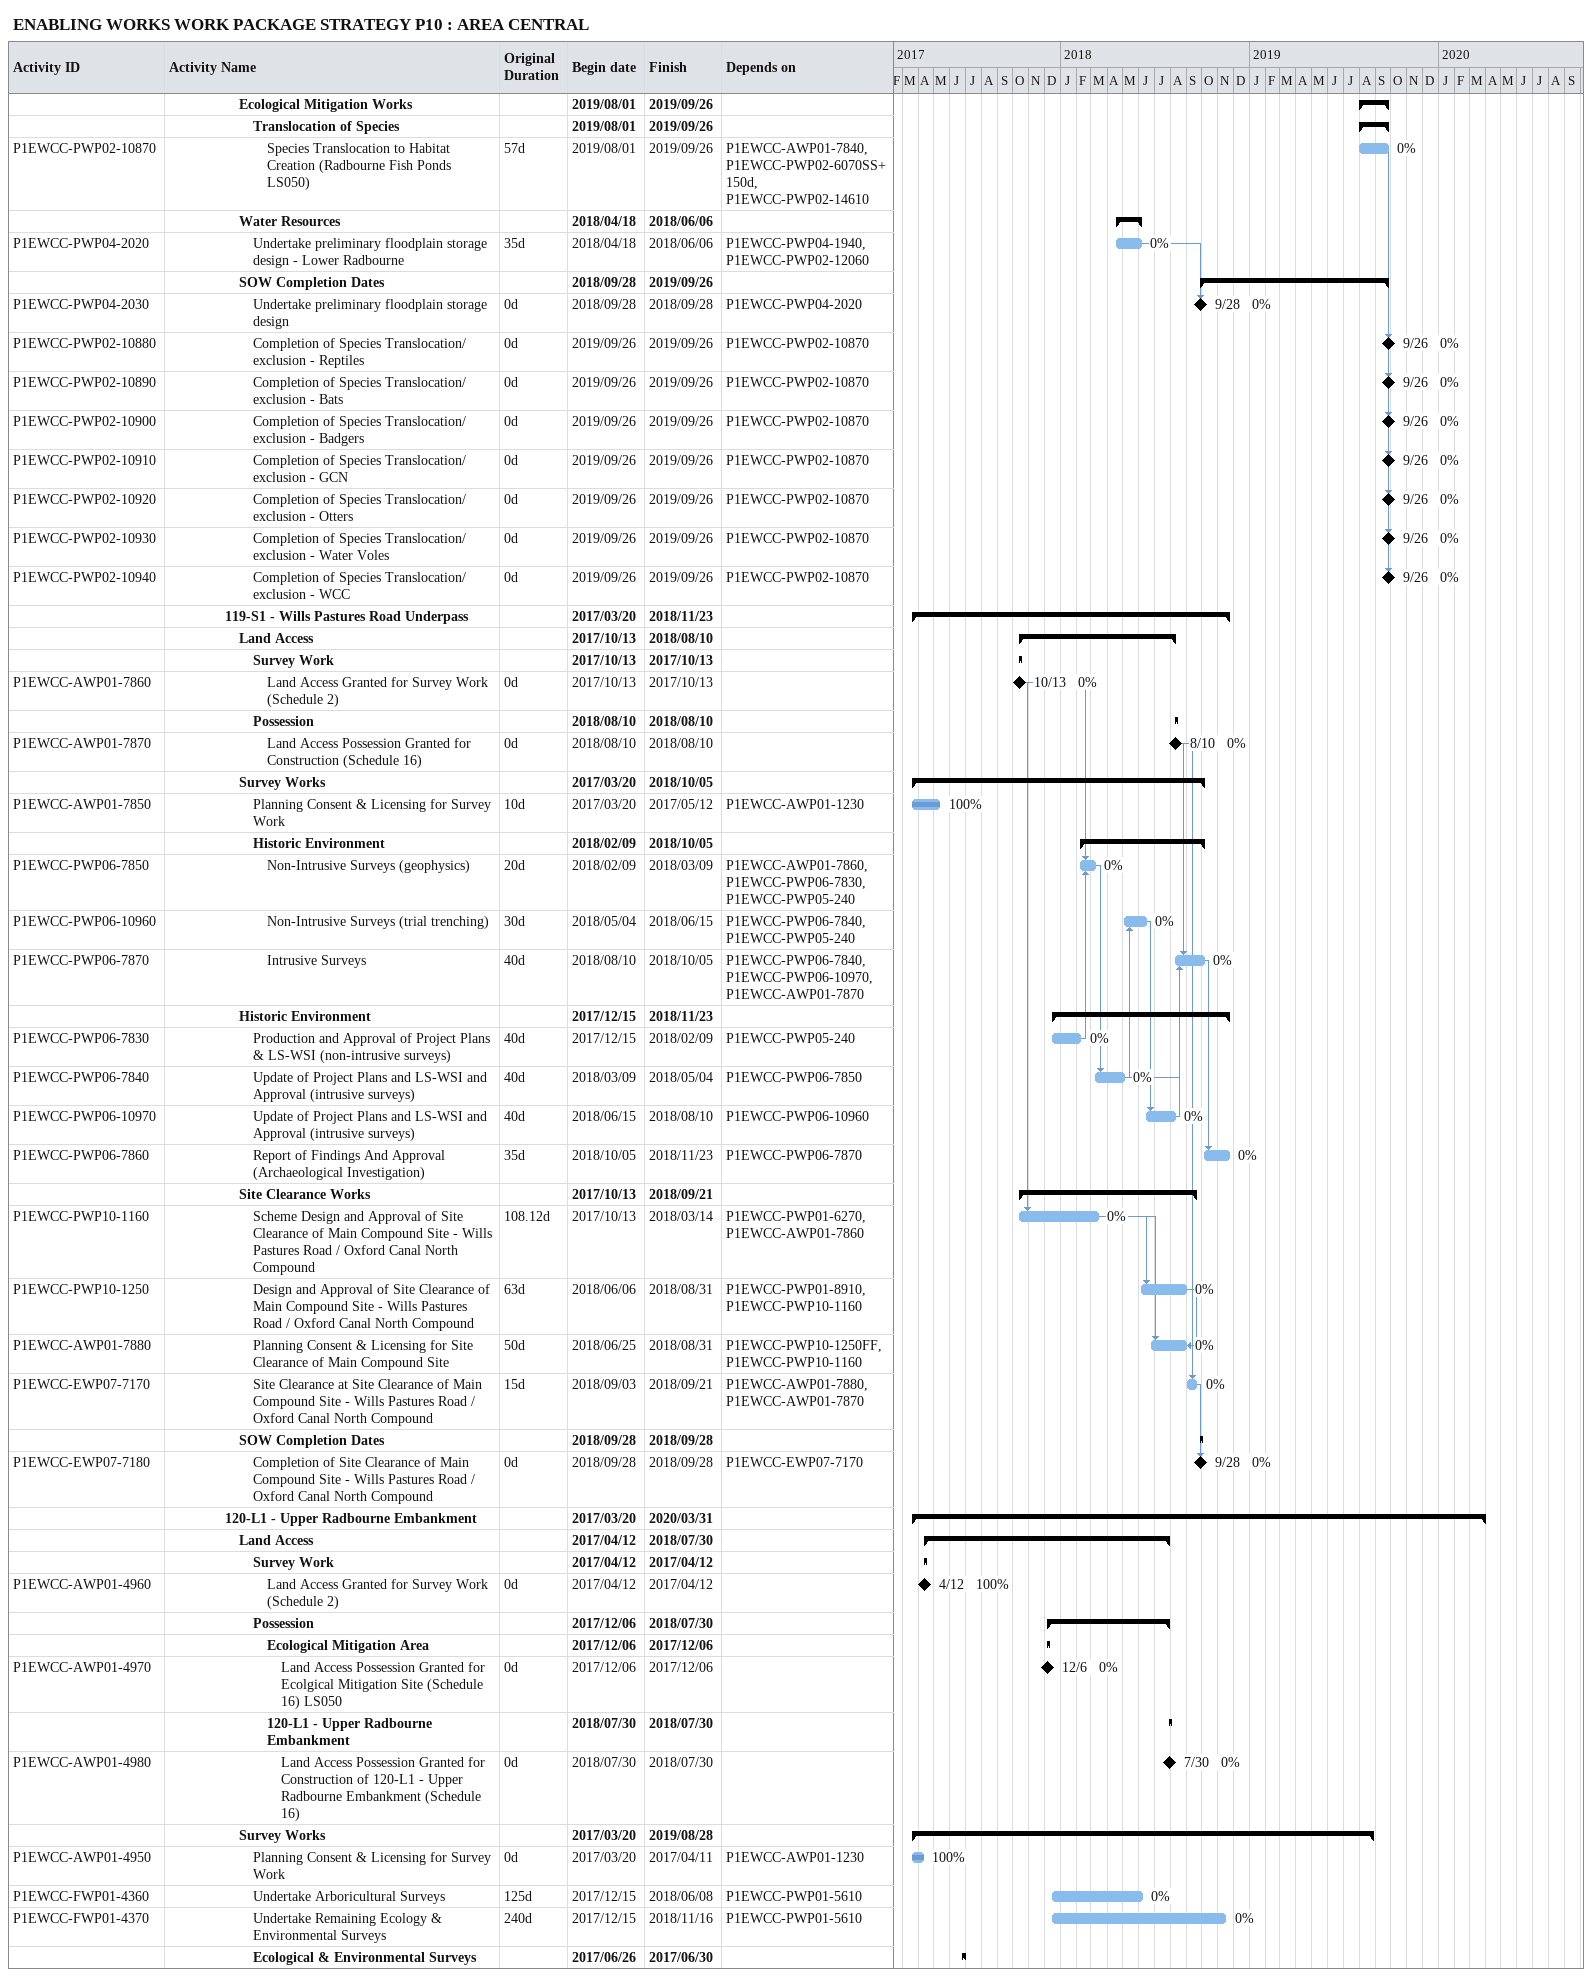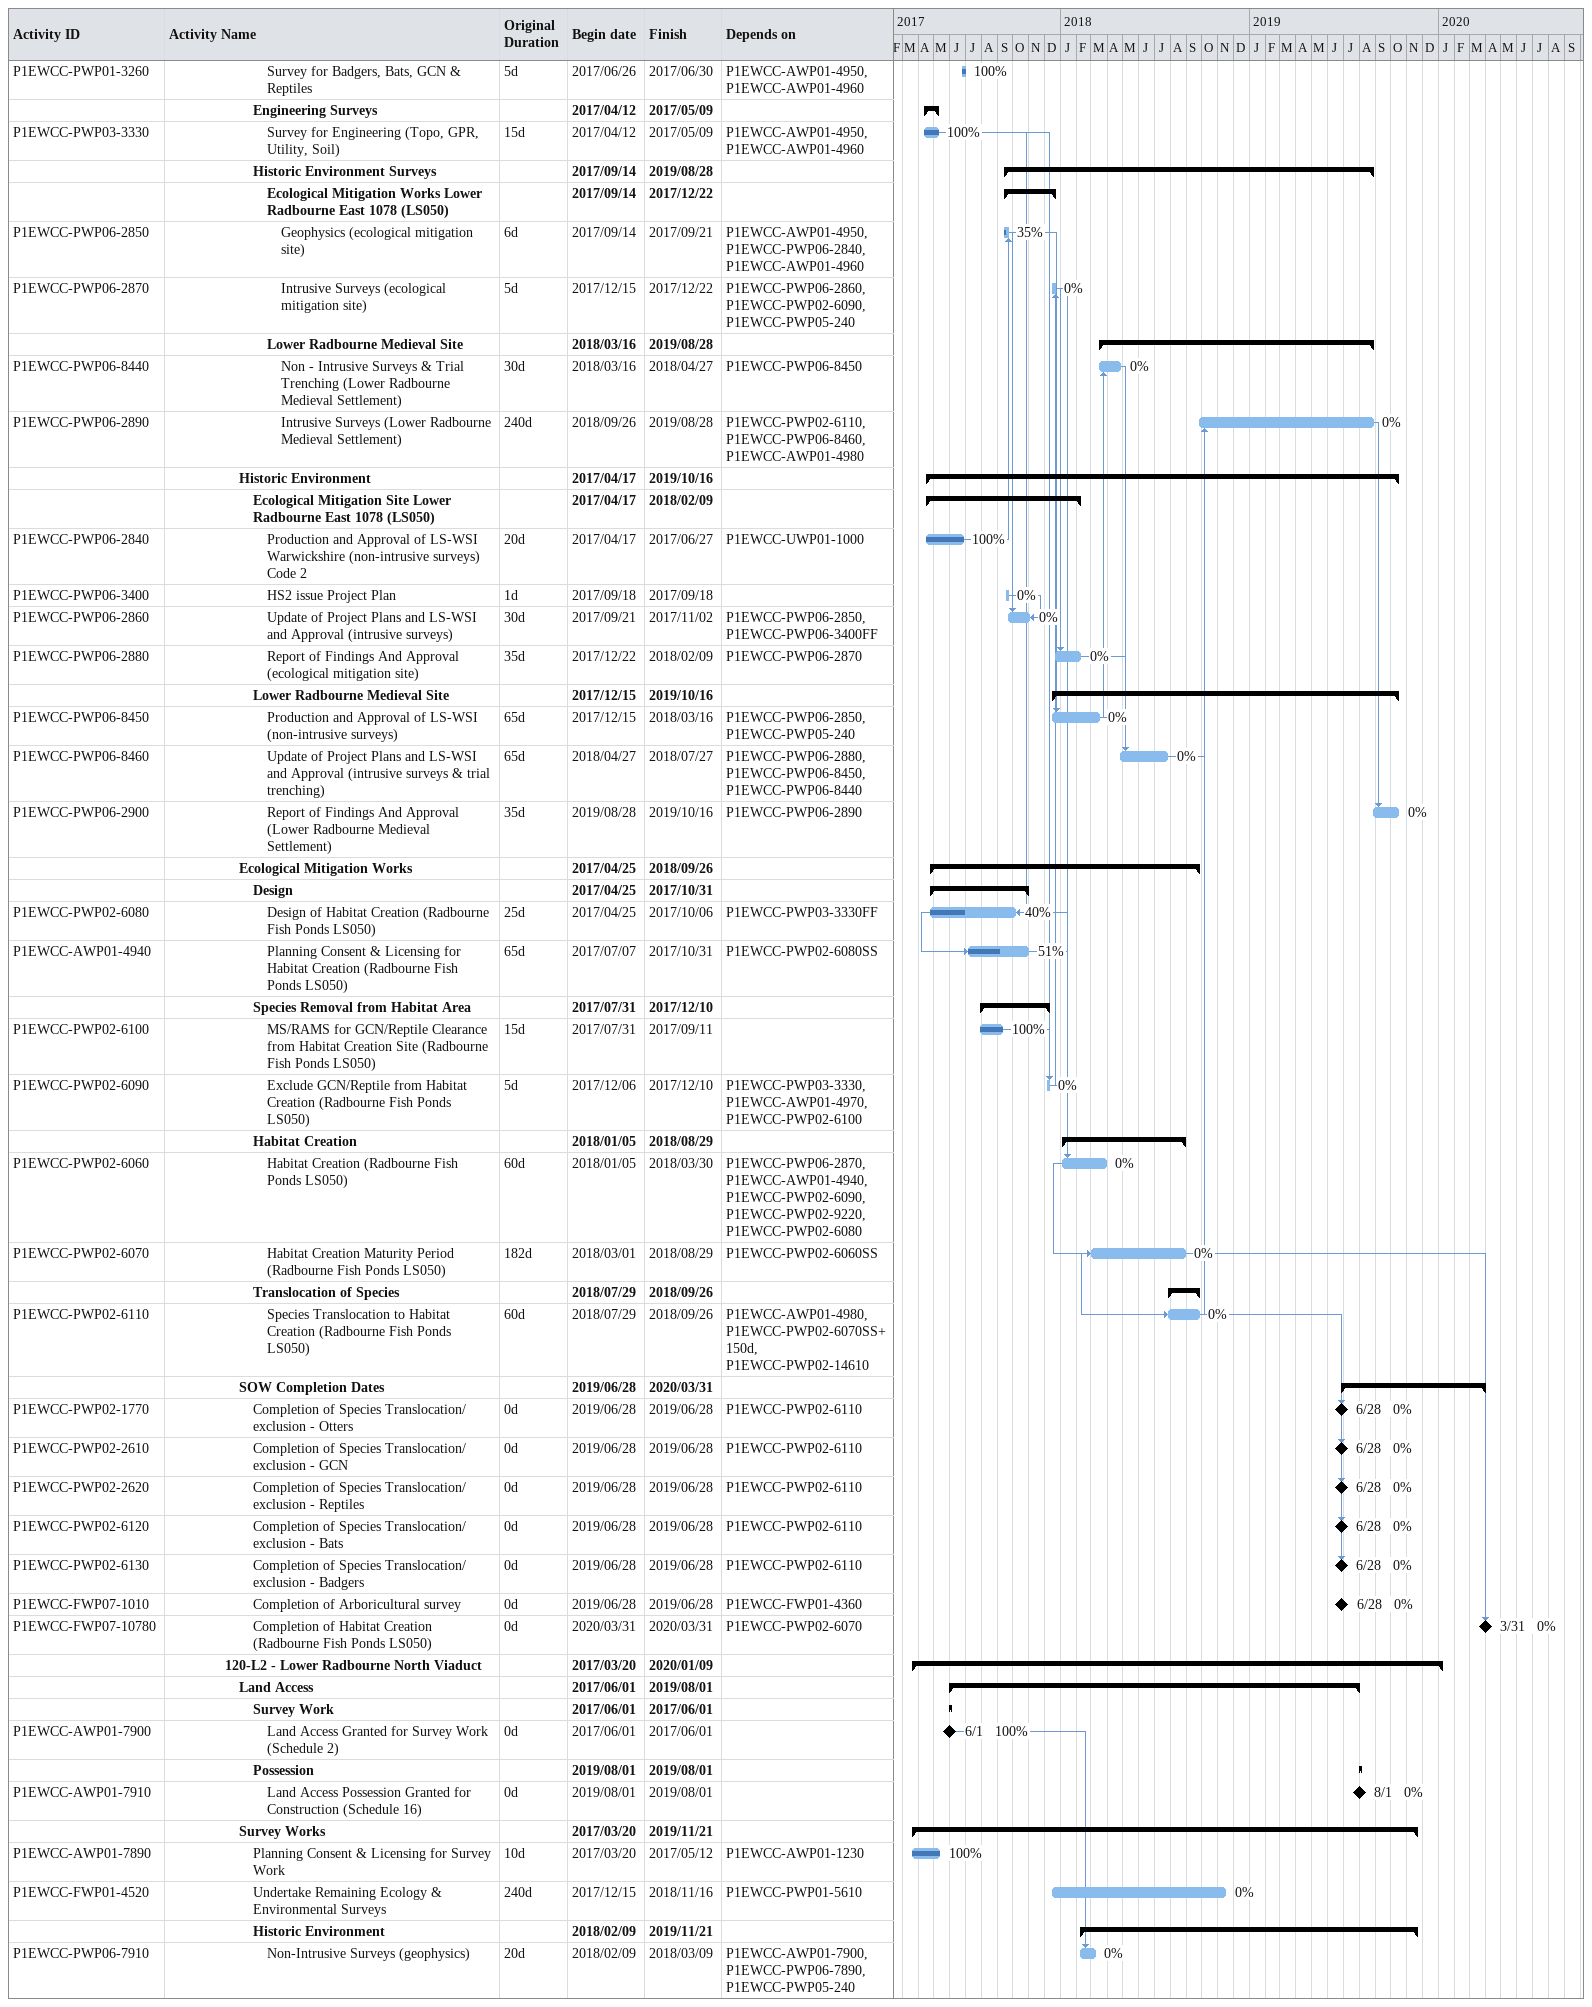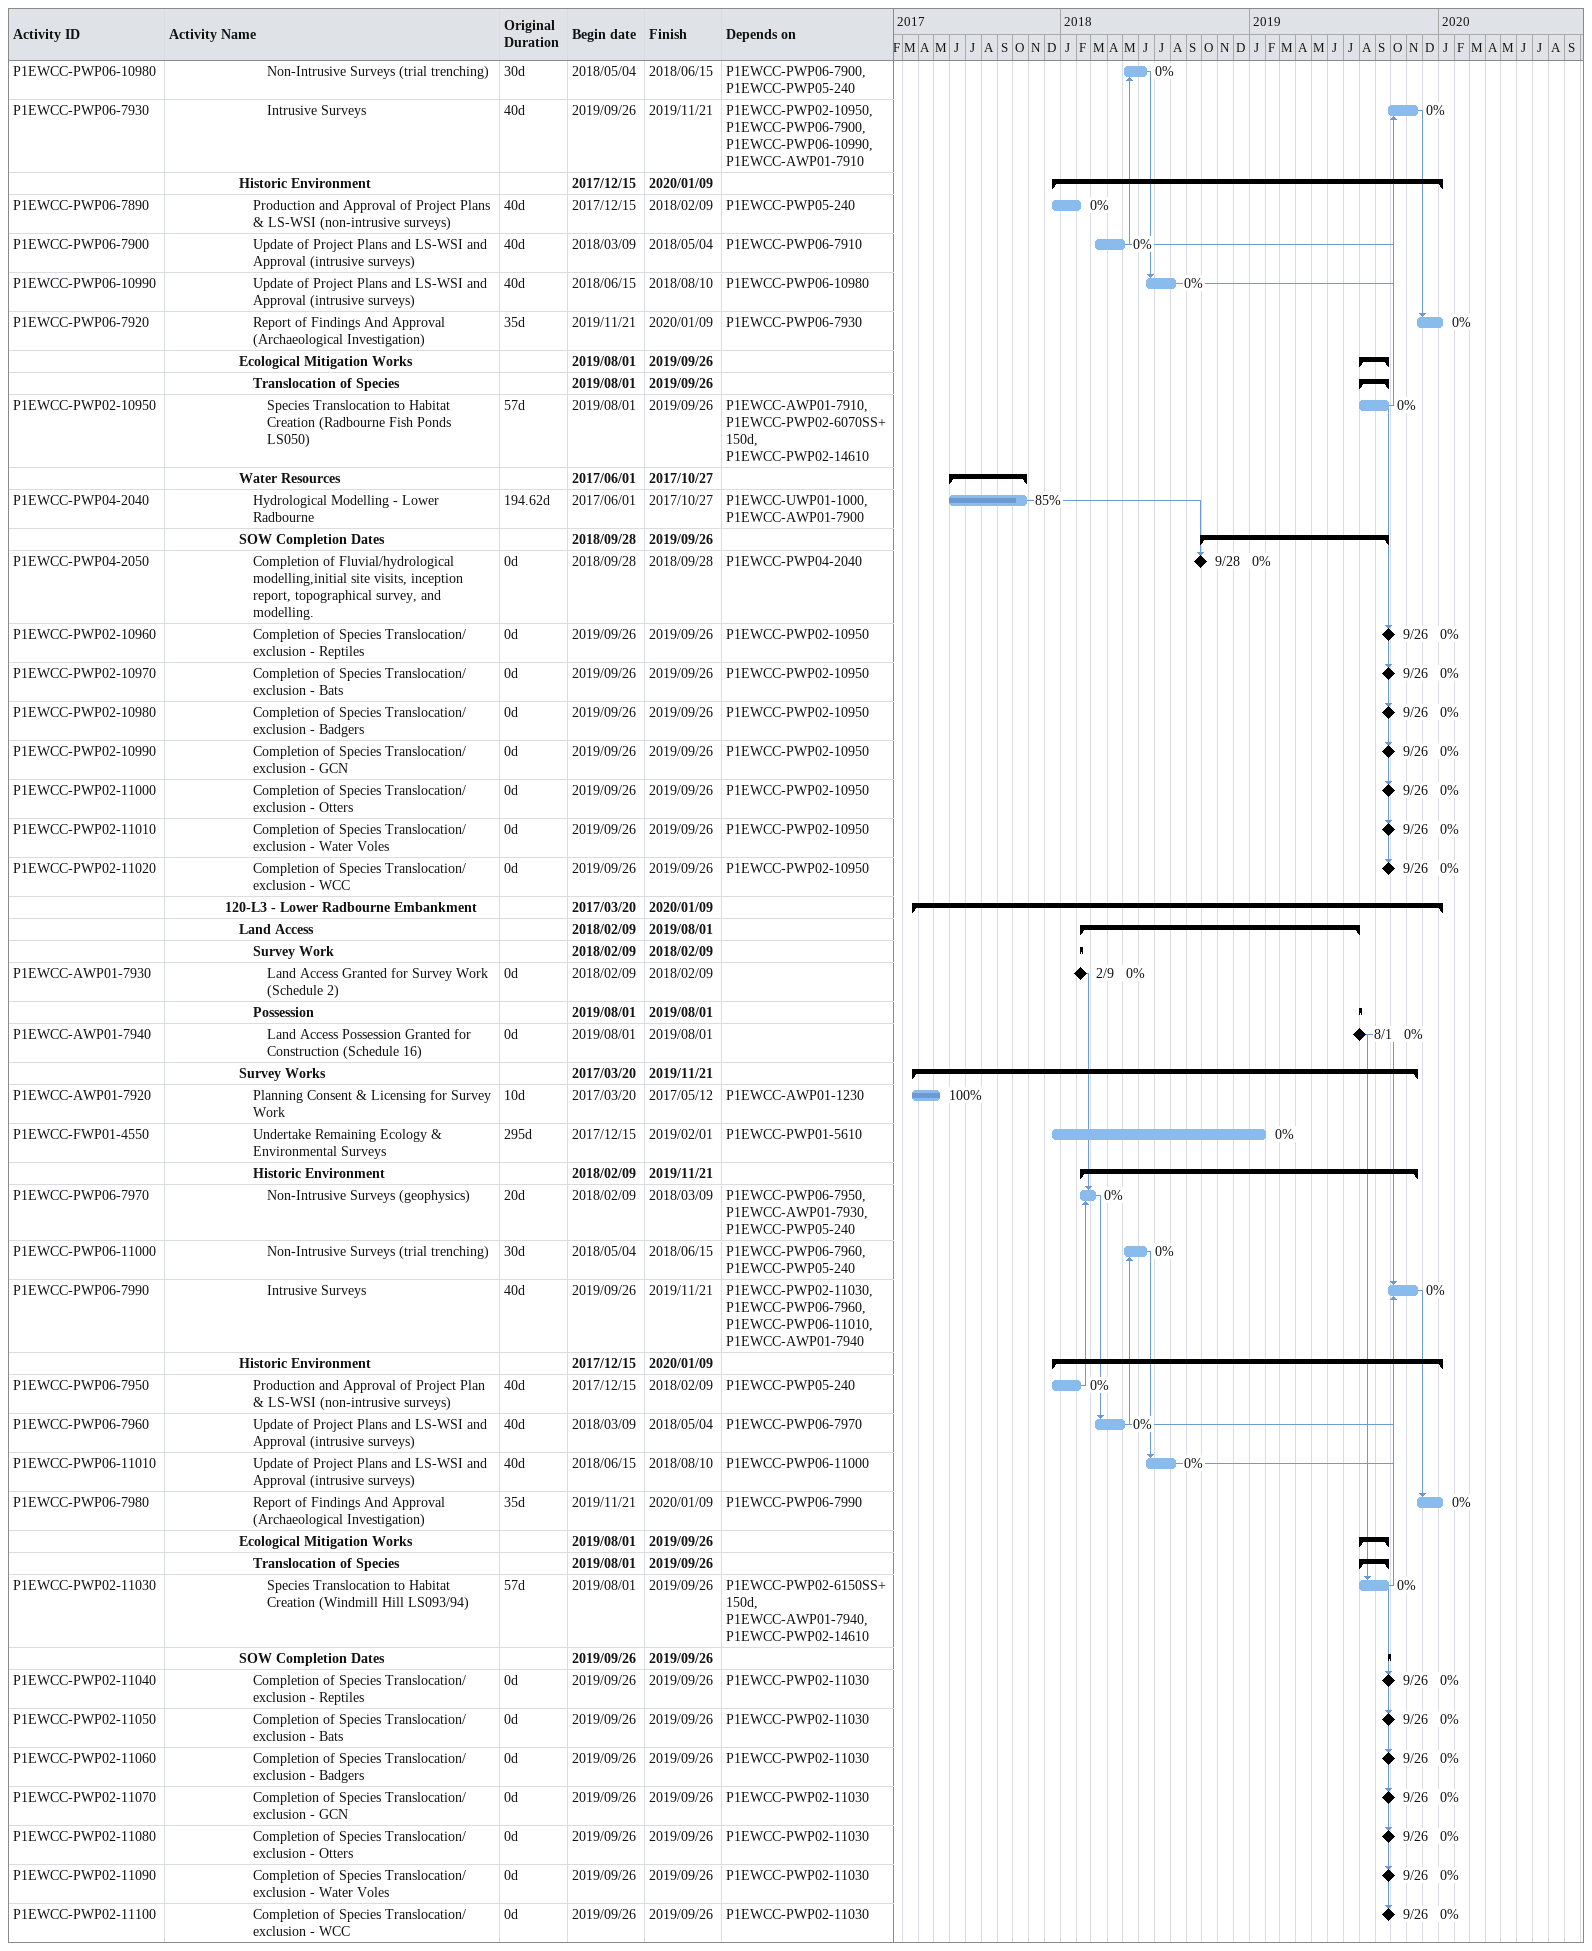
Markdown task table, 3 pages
ENABLING WORKS WORK PACKAGE STRATEGY P10 : AREA CENTRAL

| ID | Level | Task | Original duration | Start | Finish | Predecessors | % complete |
|---|---|---|---|---|---|---|---|
|  | 6 | **Ecological Mitigation Works** |  | 2019-08-01 | 2019-09-26 |  |  |
|  | 7 | **Translocation of Species** |  | 2019-08-01 | 2019-09-26 |  |  |
| P1EWCC-PWP02-10870 | 8 | Species Translocation to Habitat Creation (Radbourne Fish Ponds LS050) | 57d | 2019-08-01 | 2019-09-26 | P1EWCC-AWP01-7840, P1EWCC-PWP02-6070SS+150d, P1EWCC-PWP02-14610 | 0 |
|  | 6 | **Water Resources** |  | 2018-04-18 | 2018-06-06 |  |  |
| P1EWCC-PWP04-2020 | 7 | Undertake preliminary floodplain storage design - Lower Radbourne | 35d | 2018-04-18 | 2018-06-06 | P1EWCC-PWP04-1940, P1EWCC-PWP02-12060 | 0 |
|  | 6 | **SOW Completion Dates** |  | 2018-09-28 | 2019-09-26 |  |  |
| P1EWCC-PWP04-2030 | 7 | Undertake preliminary floodplain storage design | 0d | 2018-09-28 | 2018-09-28 | P1EWCC-PWP04-2020 | 0 |
| P1EWCC-PWP02-10880 | 7 | Completion of Species Translocation/ exclusion - Reptiles | 0d | 2019-09-26 | 2019-09-26 | P1EWCC-PWP02-10870 | 0 |
| P1EWCC-PWP02-10890 | 7 | Completion of Species Translocation/ exclusion - Bats | 0d | 2019-09-26 | 2019-09-26 | P1EWCC-PWP02-10870 | 0 |
| P1EWCC-PWP02-10900 | 7 | Completion of Species Translocation/ exclusion - Badgers | 0d | 2019-09-26 | 2019-09-26 | P1EWCC-PWP02-10870 | 0 |
| P1EWCC-PWP02-10910 | 7 | Completion of Species Translocation/ exclusion - GCN | 0d | 2019-09-26 | 2019-09-26 | P1EWCC-PWP02-10870 | 0 |
| P1EWCC-PWP02-10920 | 7 | Completion of Species Translocation/ exclusion - Otters | 0d | 2019-09-26 | 2019-09-26 | P1EWCC-PWP02-10870 | 0 |
| P1EWCC-PWP02-10930 | 7 | Completion of Species Translocation/ exclusion - Water Voles | 0d | 2019-09-26 | 2019-09-26 | P1EWCC-PWP02-10870 | 0 |
| P1EWCC-PWP02-10940 | 7 | Completion of Species Translocation/ exclusion - WCC | 0d | 2019-09-26 | 2019-09-26 | P1EWCC-PWP02-10870 | 0 |
|  | 5 | **119-S1 - Wills Pastures Road Underpass** |  | 2017-03-20 | 2018-11-23 |  |  |
|  | 6 | **Land Access** |  | 2017-10-13 | 2018-08-10 |  |  |
|  | 7 | **Survey Work** |  | 2017-10-13 | 2017-10-13 |  |  |
| P1EWCC-AWP01-7860 | 8 | Land Access Granted for Survey Work (Schedule 2) | 0d | 2017-10-13 | 2017-10-13 |  | 0 |
|  | 7 | **Possession** |  | 2018-08-10 | 2018-08-10 |  |  |
| P1EWCC-AWP01-7870 | 8 | Land Access Possession Granted for Construction (Schedule 16) | 0d | 2018-08-10 | 2018-08-10 |  | 0 |
|  | 6 | **Survey Works** |  | 2017-03-20 | 2018-10-05 |  |  |
| P1EWCC-AWP01-7850 | 7 | Planning Consent & Licensing for Survey Work | 10d | 2017-03-20 | 2017-05-12 | P1EWCC-AWP01-1230 | 100 |
|  | 7 | **Historic Environment** |  | 2018-02-09 | 2018-10-05 |  |  |
| P1EWCC-PWP06-7850 | 8 | Non-Intrusive Surveys (geophysics) | 20d | 2018-02-09 | 2018-03-09 | P1EWCC-AWP01-7860, P1EWCC-PWP06-7830, P1EWCC-PWP05-240 | 0 |
| P1EWCC-PWP06-10960 | 8 | Non-Intrusive Surveys (trial trenching) | 30d | 2018-05-04 | 2018-06-15 | P1EWCC-PWP06-7840, P1EWCC-PWP05-240 | 0 |
| P1EWCC-PWP06-7870 | 8 | Intrusive Surveys | 40d | 2018-08-10 | 2018-10-05 | P1EWCC-PWP06-7840, P1EWCC-PWP06-10970, P1EWCC-AWP01-7870 | 0 |
|  | 6 | **Historic Environment** |  | 2017-12-15 | 2018-11-23 |  |  |
| P1EWCC-PWP06-7830 | 7 | Production and Approval of Project Plans & LS-WSI (non-intrusive surveys) | 40d | 2017-12-15 | 2018-02-09 | P1EWCC-PWP05-240 | 0 |
| P1EWCC-PWP06-7840 | 7 | Update of Project Plans and LS-WSI and Approval (intrusive surveys) | 40d | 2018-03-09 | 2018-05-04 | P1EWCC-PWP06-7850 | 0 |
| P1EWCC-PWP06-10970 | 7 | Update of Project Plans and LS-WSI and Approval (intrusive surveys) | 40d | 2018-06-15 | 2018-08-10 | P1EWCC-PWP06-10960 | 0 |
| P1EWCC-PWP06-7860 | 7 | Report of Findings And Approval (Archaeological Investigation) | 35d | 2018-10-05 | 2018-11-23 | P1EWCC-PWP06-7870 | 0 |
|  | 6 | **Site Clearance Works** |  | 2017-10-13 | 2018-09-21 |  |  |
| P1EWCC-PWP10-1160 | 7 | Scheme Design and Approval of Site Clearance of Main Compound Site - Wills Pastures Road / Oxford Canal North Compound | 108.12d | 2017-10-13 | 2018-03-14 | P1EWCC-PWP01-6270, P1EWCC-AWP01-7860 | 0 |
| P1EWCC-PWP10-1250 | 7 | Design and Approval of Site Clearance of Main Compound Site - Wills Pastures Road / Oxford Canal North Compound | 63d | 2018-06-06 | 2018-08-31 | P1EWCC-PWP01-8910, P1EWCC-PWP10-1160 | 0 |
| P1EWCC-AWP01-7880 | 7 | Planning Consent & Licensing for Site Clearance of Main Compound Site | 50d | 2018-06-25 | 2018-08-31 | P1EWCC-PWP10-1250FF, P1EWCC-PWP10-1160 | 0 |
| P1EWCC-EWP07-7170 | 7 | Site Clearance at Site Clearance of Main Compound Site - Wills Pastures Road / Oxford Canal North Compound | 15d | 2018-09-03 | 2018-09-21 | P1EWCC-AWP01-7880, P1EWCC-AWP01-7870 | 0 |
|  | 6 | **SOW Completion Dates** |  | 2018-09-28 | 2018-09-28 |  |  |
| P1EWCC-EWP07-7180 | 7 | Completion of Site Clearance of Main Compound Site - Wills Pastures Road / Oxford Canal North Compound | 0d | 2018-09-28 | 2018-09-28 | P1EWCC-EWP07-7170 | 0 |
|  | 5 | **120-L1 - Upper Radbourne Embankment** |  | 2017-03-20 | 2020-03-31 |  |  |
|  | 6 | **Land Access** |  | 2017-04-12 | 2018-07-30 |  |  |
|  | 7 | **Survey Work** |  | 2017-04-12 | 2017-04-12 |  |  |
| P1EWCC-AWP01-4960 | 8 | Land Access Granted for Survey Work (Schedule 2) | 0d | 2017-04-12 | 2017-04-12 |  | 100 |
|  | 7 | **Possession** |  | 2017-12-06 | 2018-07-30 |  |  |
|  | 8 | **Ecological Mitigation Area** |  | 2017-12-06 | 2017-12-06 |  |  |
| P1EWCC-AWP01-4970 | 9 | Land Access Possession Granted for Ecolgical Mitigation Site (Schedule 16) LS050 | 0d | 2017-12-06 | 2017-12-06 |  | 0 |
|  | 8 | **120-L1 - Upper Radbourne Embankment** |  | 2018-07-30 | 2018-07-30 |  |  |
| P1EWCC-AWP01-4980 | 9 | Land Access Possession Granted for Construction of 120-L1 - Upper Radbourne Embankment (Schedule 16) | 0d | 2018-07-30 | 2018-07-30 |  | 0 |
|  | 6 | **Survey Works** |  | 2017-03-20 | 2019-08-28 |  |  |
| P1EWCC-AWP01-4950 | 7 | Planning Consent & Licensing for Survey Work | 0d | 2017-03-20 | 2017-04-11 | P1EWCC-AWP01-1230 | 100 |
| P1EWCC-FWP01-4360 | 7 | Undertake Arboricultural Surveys | 125d | 2017-12-15 | 2018-06-08 | P1EWCC-PWP01-5610 | 0 |
| P1EWCC-FWP01-4370 | 7 | Undertake Remaining Ecology & Environmental Surveys | 240d | 2017-12-15 | 2018-11-16 | P1EWCC-PWP01-5610 | 0 |
|  | 7 | **Ecological & Environmental Surveys** |  | 2017-06-26 | 2017-06-30 |  |  |
| P1EWCC-PWP01-3260 | 8 | Survey for Badgers, Bats, GCN & Reptiles | 5d | 2017-06-26 | 2017-06-30 | P1EWCC-AWP01-4950, P1EWCC-AWP01-4960 | 100 |
|  | 7 | **Engineering Surveys** |  | 2017-04-12 | 2017-05-09 |  |  |
| P1EWCC-PWP03-3330 | 8 | Survey for Engineering (Topo, GPR, Utility, Soil) | 15d | 2017-04-12 | 2017-05-09 | P1EWCC-AWP01-4950, P1EWCC-AWP01-4960 | 100 |
|  | 7 | **Historic Environment Surveys** |  | 2017-09-14 | 2019-08-28 |  |  |
|  | 8 | **Ecological Mitigation Works Lower Radbourne East 1078 (LS050)** |  | 2017-09-14 | 2017-12-22 |  |  |
| P1EWCC-PWP06-2850 | 9 | Geophysics (ecological mitigation site) | 6d | 2017-09-14 | 2017-09-21 | P1EWCC-AWP01-4950, P1EWCC-PWP06-2840, P1EWCC-AWP01-4960 | 35 |
| P1EWCC-PWP06-2870 | 9 | Intrusive Surveys (ecological mitigation site) | 5d | 2017-12-15 | 2017-12-22 | P1EWCC-PWP06-2860, P1EWCC-PWP02-6090, P1EWCC-PWP05-240 | 0 |
|  | 8 | **Lower Radbourne Medieval Site** |  | 2018-03-16 | 2019-08-28 |  |  |
| P1EWCC-PWP06-8440 | 9 | Non - Intrusive Surveys & Trial Trenching (Lower Radbourne Medieval Settlement) | 30d | 2018-03-16 | 2018-04-27 | P1EWCC-PWP06-8450 | 0 |
| P1EWCC-PWP06-2890 | 9 | Intrusive Surveys (Lower Radbourne Medieval Settlement) | 240d | 2018-09-26 | 2019-08-28 | P1EWCC-PWP02-6110, P1EWCC-PWP06-8460, P1EWCC-AWP01-4980 | 0 |
|  | 6 | **Historic Environment** |  | 2017-04-17 | 2019-10-16 |  |  |
|  | 7 | **Ecological Mitigation Site Lower Radbourne East 1078 (LS050)** |  | 2017-04-17 | 2018-02-09 |  |  |
| P1EWCC-PWP06-2840 | 8 | Production and Approval of LS-WSI Warwickshire (non-intrusive surveys) Code 2 | 20d | 2017-04-17 | 2017-06-27 | P1EWCC-UWP01-1000 | 100 |
| P1EWCC-PWP06-3400 | 8 | HS2 issue Project Plan | 1d | 2017-09-18 | 2017-09-18 |  | 0 |
| P1EWCC-PWP06-2860 | 8 | Update of Project Plans and LS-WSI and Approval (intrusive surveys) | 30d | 2017-09-21 | 2017-11-02 | P1EWCC-PWP06-2850, P1EWCC-PWP06-3400FF | 0 |
| P1EWCC-PWP06-2880 | 8 | Report of Findings And Approval (ecological mitigation site) | 35d | 2017-12-22 | 2018-02-09 | P1EWCC-PWP06-2870 | 0 |
|  | 7 | **Lower Radbourne Medieval Site** |  | 2017-12-15 | 2019-10-16 |  |  |
| P1EWCC-PWP06-8450 | 8 | Production and Approval of LS-WSI (non-intrusive surveys) | 65d | 2017-12-15 | 2018-03-16 | P1EWCC-PWP06-2850, P1EWCC-PWP05-240 | 0 |
| P1EWCC-PWP06-8460 | 8 | Update of Project Plans and LS-WSI and Approval (intrusive surveys & trial trenching) | 65d | 2018-04-27 | 2018-07-27 | P1EWCC-PWP06-2880, P1EWCC-PWP06-8450, P1EWCC-PWP06-8440 | 0 |
| P1EWCC-PWP06-2900 | 8 | Report of Findings And Approval (Lower Radbourne Medieval Settlement) | 35d | 2019-08-28 | 2019-10-16 | P1EWCC-PWP06-2890 | 0 |
|  | 6 | **Ecological Mitigation Works** |  | 2017-04-25 | 2018-09-26 |  |  |
|  | 7 | **Design** |  | 2017-04-25 | 2017-10-31 |  |  |
| P1EWCC-PWP02-6080 | 8 | Design of Habitat Creation (Radbourne Fish Ponds LS050) | 25d | 2017-04-25 | 2017-10-06 | P1EWCC-PWP03-3330FF | 40 |
| P1EWCC-AWP01-4940 | 8 | Planning Consent & Licensing for Habitat Creation (Radbourne Fish Ponds LS050) | 65d | 2017-07-07 | 2017-10-31 | P1EWCC-PWP02-6080SS | 51 |
|  | 7 | **Species Removal from Habitat Area** |  | 2017-07-31 | 2017-12-10 |  |  |
| P1EWCC-PWP02-6100 | 8 | MS/RAMS for GCN/Reptile Clearance from Habitat Creation Site (Radbourne Fish Ponds LS050) | 15d | 2017-07-31 | 2017-09-11 |  | 100 |
| P1EWCC-PWP02-6090 | 8 | Exclude GCN/Reptile from Habitat Creation (Radbourne Fish Ponds LS050) | 5d | 2017-12-06 | 2017-12-10 | P1EWCC-PWP03-3330, P1EWCC-AWP01-4970, P1EWCC-PWP02-6100 | 0 |
|  | 7 | **Habitat Creation** |  | 2018-01-05 | 2018-08-29 |  |  |
| P1EWCC-PWP02-6060 | 8 | Habitat Creation (Radbourne Fish Ponds LS050) | 60d | 2018-01-05 | 2018-03-30 | P1EWCC-PWP06-2870, P1EWCC-AWP01-4940, P1EWCC-PWP02-6090, P1EWCC-PWP02-9220, P1EWCC-PWP02-6080 | 0 |
| P1EWCC-PWP02-6070 | 8 | Habitat Creation Maturity Period (Radbourne Fish Ponds LS050) | 182d | 2018-03-01 | 2018-08-29 | P1EWCC-PWP02-6060SS | 0 |
|  | 7 | **Translocation of Species** |  | 2018-07-29 | 2018-09-26 |  |  |
| P1EWCC-PWP02-6110 | 8 | Species Translocation to Habitat Creation (Radbourne Fish Ponds LS050) | 60d | 2018-07-29 | 2018-09-26 | P1EWCC-AWP01-4980, P1EWCC-PWP02-6070SS+150d, P1EWCC-PWP02-14610 | 0 |
|  | 6 | **SOW Completion Dates** |  | 2019-06-28 | 2020-03-31 |  |  |
| P1EWCC-PWP02-1770 | 7 | Completion of Species Translocation/ exclusion - Otters | 0d | 2019-06-28 | 2019-06-28 | P1EWCC-PWP02-6110 | 0 |
| P1EWCC-PWP02-2610 | 7 | Completion of Species Translocation/ exclusion - GCN | 0d | 2019-06-28 | 2019-06-28 | P1EWCC-PWP02-6110 | 0 |
| P1EWCC-PWP02-2620 | 7 | Completion of Species Translocation/ exclusion - Reptiles | 0d | 2019-06-28 | 2019-06-28 | P1EWCC-PWP02-6110 | 0 |
| P1EWCC-PWP02-6120 | 7 | Completion of Species Translocation/ exclusion - Bats | 0d | 2019-06-28 | 2019-06-28 | P1EWCC-PWP02-6110 | 0 |
| P1EWCC-PWP02-6130 | 7 | Completion of Species Translocation/ exclusion - Badgers | 0d | 2019-06-28 | 2019-06-28 | P1EWCC-PWP02-6110 | 0 |
| P1EWCC-FWP07-1010 | 7 | Completion of Arboricultural survey | 0d | 2019-06-28 | 2019-06-28 | P1EWCC-FWP01-4360 | 0 |
| P1EWCC-FWP07-10780 | 7 | Completion of Habitat Creation (Radbourne Fish Ponds LS050) | 0d | 2020-03-31 | 2020-03-31 | P1EWCC-PWP02-6070 | 0 |
|  | 5 | **120-L2 - Lower Radbourne North Viaduct** |  | 2017-03-20 | 2020-01-09 |  |  |
|  | 6 | **Land Access** |  | 2017-06-01 | 2019-08-01 |  |  |
|  | 7 | **Survey Work** |  | 2017-06-01 | 2017-06-01 |  |  |
| P1EWCC-AWP01-7900 | 8 | Land Access Granted for Survey Work (Schedule 2) | 0d | 2017-06-01 | 2017-06-01 |  | 100 |
|  | 7 | **Possession** |  | 2019-08-01 | 2019-08-01 |  |  |
| P1EWCC-AWP01-7910 | 8 | Land Access Possession Granted for Construction (Schedule 16) | 0d | 2019-08-01 | 2019-08-01 |  | 0 |
|  | 6 | **Survey Works** |  | 2017-03-20 | 2019-11-21 |  |  |
| P1EWCC-AWP01-7890 | 7 | Planning Consent & Licensing for Survey Work | 10d | 2017-03-20 | 2017-05-12 | P1EWCC-AWP01-1230 | 100 |
| P1EWCC-FWP01-4520 | 7 | Undertake Remaining Ecology & Environmental Surveys | 240d | 2017-12-15 | 2018-11-16 | P1EWCC-PWP01-5610 | 0 |
|  | 7 | **Historic Environment** |  | 2018-02-09 | 2019-11-21 |  |  |
| P1EWCC-PWP06-7910 | 8 | Non-Intrusive Surveys (geophysics) | 20d | 2018-02-09 | 2018-03-09 | P1EWCC-AWP01-7900, P1EWCC-PWP06-7890, P1EWCC-PWP05-240 | 0 |
| P1EWCC-PWP06-10980 | 8 | Non-Intrusive Surveys (trial trenching) | 30d | 2018-05-04 | 2018-06-15 | P1EWCC-PWP06-7900, P1EWCC-PWP05-240 | 0 |
| P1EWCC-PWP06-7930 | 8 | Intrusive Surveys | 40d | 2019-09-26 | 2019-11-21 | P1EWCC-PWP02-10950, P1EWCC-PWP06-7900, P1EWCC-PWP06-10990, P1EWCC-AWP01-7910 | 0 |
|  | 6 | **Historic Environment** |  | 2017-12-15 | 2020-01-09 |  |  |
| P1EWCC-PWP06-7890 | 7 | Production and Approval of Project Plans & LS-WSI (non-intrusive surveys) | 40d | 2017-12-15 | 2018-02-09 | P1EWCC-PWP05-240 | 0 |
| P1EWCC-PWP06-7900 | 7 | Update of Project Plans and LS-WSI and Approval (intrusive surveys) | 40d | 2018-03-09 | 2018-05-04 | P1EWCC-PWP06-7910 | 0 |
| P1EWCC-PWP06-10990 | 7 | Update of Project Plans and LS-WSI and Approval (intrusive surveys) | 40d | 2018-06-15 | 2018-08-10 | P1EWCC-PWP06-10980 | 0 |
| P1EWCC-PWP06-7920 | 7 | Report of Findings And Approval (Archaeological Investigation) | 35d | 2019-11-21 | 2020-01-09 | P1EWCC-PWP06-7930 | 0 |
|  | 6 | **Ecological Mitigation Works** |  | 2019-08-01 | 2019-09-26 |  |  |
|  | 7 | **Translocation of Species** |  | 2019-08-01 | 2019-09-26 |  |  |
| P1EWCC-PWP02-10950 | 8 | Species Translocation to Habitat Creation (Radbourne Fish Ponds LS050) | 57d | 2019-08-01 | 2019-09-26 | P1EWCC-AWP01-7910, P1EWCC-PWP02-6070SS+150d, P1EWCC-PWP02-14610 | 0 |
|  | 6 | **Water Resources** |  | 2017-06-01 | 2017-10-27 |  |  |
| P1EWCC-PWP04-2040 | 7 | Hydrological Modelling - Lower Radbourne | 194.62d | 2017-06-01 | 2017-10-27 | P1EWCC-UWP01-1000, P1EWCC-AWP01-7900 | 85 |
|  | 6 | **SOW Completion Dates** |  | 2018-09-28 | 2019-09-26 |  |  |
| P1EWCC-PWP04-2050 | 7 | Completion of Fluvial/hydrological modelling,initial site visits, inception report, topographical survey, and modelling. | 0d | 2018-09-28 | 2018-09-28 | P1EWCC-PWP04-2040 | 0 |
| P1EWCC-PWP02-10960 | 7 | Completion of Species Translocation/ exclusion - Reptiles | 0d | 2019-09-26 | 2019-09-26 | P1EWCC-PWP02-10950 | 0 |
| P1EWCC-PWP02-10970 | 7 | Completion of Species Translocation/ exclusion - Bats | 0d | 2019-09-26 | 2019-09-26 | P1EWCC-PWP02-10950 | 0 |
| P1EWCC-PWP02-10980 | 7 | Completion of Species Translocation/ exclusion - Badgers | 0d | 2019-09-26 | 2019-09-26 | P1EWCC-PWP02-10950 | 0 |
| P1EWCC-PWP02-10990 | 7 | Completion of Species Translocation/ exclusion - GCN | 0d | 2019-09-26 | 2019-09-26 | P1EWCC-PWP02-10950 | 0 |
| P1EWCC-PWP02-11000 | 7 | Completion of Species Translocation/ exclusion - Otters | 0d | 2019-09-26 | 2019-09-26 | P1EWCC-PWP02-10950 | 0 |
| P1EWCC-PWP02-11010 | 7 | Completion of Species Translocation/ exclusion - Water Voles | 0d | 2019-09-26 | 2019-09-26 | P1EWCC-PWP02-10950 | 0 |
| P1EWCC-PWP02-11020 | 7 | Completion of Species Translocation/ exclusion - WCC | 0d | 2019-09-26 | 2019-09-26 | P1EWCC-PWP02-10950 | 0 |
|  | 5 | **120-L3 - Lower Radbourne Embankment** |  | 2017-03-20 | 2020-01-09 |  |  |
|  | 6 | **Land Access** |  | 2018-02-09 | 2019-08-01 |  |  |
|  | 7 | **Survey Work** |  | 2018-02-09 | 2018-02-09 |  |  |
| P1EWCC-AWP01-7930 | 8 | Land Access Granted for Survey Work (Schedule 2) | 0d | 2018-02-09 | 2018-02-09 |  | 0 |
|  | 7 | **Possession** |  | 2019-08-01 | 2019-08-01 |  |  |
| P1EWCC-AWP01-7940 | 8 | Land Access Possession Granted for Construction (Schedule 16) | 0d | 2019-08-01 | 2019-08-01 |  | 0 |
|  | 6 | **Survey Works** |  | 2017-03-20 | 2019-11-21 |  |  |
| P1EWCC-AWP01-7920 | 7 | Planning Consent & Licensing for Survey Work | 10d | 2017-03-20 | 2017-05-12 | P1EWCC-AWP01-1230 | 100 |
| P1EWCC-FWP01-4550 | 7 | Undertake Remaining Ecology & Environmental Surveys | 295d | 2017-12-15 | 2019-02-01 | P1EWCC-PWP01-5610 | 0 |
|  | 7 | **Historic Environment** |  | 2018-02-09 | 2019-11-21 |  |  |
| P1EWCC-PWP06-7970 | 8 | Non-Intrusive Surveys (geophysics) | 20d | 2018-02-09 | 2018-03-09 | P1EWCC-PWP06-7950, P1EWCC-AWP01-7930, P1EWCC-PWP05-240 | 0 |
| P1EWCC-PWP06-11000 | 8 | Non-Intrusive Surveys (trial trenching) | 30d | 2018-05-04 | 2018-06-15 | P1EWCC-PWP06-7960, P1EWCC-PWP05-240 | 0 |
| P1EWCC-PWP06-7990 | 8 | Intrusive Surveys | 40d | 2019-09-26 | 2019-11-21 | P1EWCC-PWP02-11030, P1EWCC-PWP06-7960, P1EWCC-PWP06-11010, P1EWCC-AWP01-7940 | 0 |
|  | 6 | **Historic Environment** |  | 2017-12-15 | 2020-01-09 |  |  |
| P1EWCC-PWP06-7950 | 7 | Production and Approval of Project Plan & LS-WSI (non-intrusive surveys) | 40d | 2017-12-15 | 2018-02-09 | P1EWCC-PWP05-240 | 0 |
| P1EWCC-PWP06-7960 | 7 | Update of Project Plans and LS-WSI and Approval (intrusive surveys) | 40d | 2018-03-09 | 2018-05-04 | P1EWCC-PWP06-7970 | 0 |
| P1EWCC-PWP06-11010 | 7 | Update of Project Plans and LS-WSI and Approval (intrusive surveys) | 40d | 2018-06-15 | 2018-08-10 | P1EWCC-PWP06-11000 | 0 |
| P1EWCC-PWP06-7980 | 7 | Report of Findings And Approval (Archaeological Investigation) | 35d | 2019-11-21 | 2020-01-09 | P1EWCC-PWP06-7990 | 0 |
|  | 6 | **Ecological Mitigation Works** |  | 2019-08-01 | 2019-09-26 |  |  |
|  | 7 | **Translocation of Species** |  | 2019-08-01 | 2019-09-26 |  |  |
| P1EWCC-PWP02-11030 | 8 | Species Translocation to Habitat Creation (Windmill Hill LS093/94) | 57d | 2019-08-01 | 2019-09-26 | P1EWCC-PWP02-6150SS+150d, P1EWCC-AWP01-7940, P1EWCC-PWP02-14610 | 0 |
|  | 6 | **SOW Completion Dates** |  | 2019-09-26 | 2019-09-26 |  |  |
| P1EWCC-PWP02-11040 | 7 | Completion of Species Translocation/ exclusion - Reptiles | 0d | 2019-09-26 | 2019-09-26 | P1EWCC-PWP02-11030 | 0 |
| P1EWCC-PWP02-11050 | 7 | Completion of Species Translocation/ exclusion - Bats | 0d | 2019-09-26 | 2019-09-26 | P1EWCC-PWP02-11030 | 0 |
| P1EWCC-PWP02-11060 | 7 | Completion of Species Translocation/ exclusion - Badgers | 0d | 2019-09-26 | 2019-09-26 | P1EWCC-PWP02-11030 | 0 |
| P1EWCC-PWP02-11070 | 7 | Completion of Species Translocation/ exclusion - GCN | 0d | 2019-09-26 | 2019-09-26 | P1EWCC-PWP02-11030 | 0 |
| P1EWCC-PWP02-11080 | 7 | Completion of Species Translocation/ exclusion - Otters | 0d | 2019-09-26 | 2019-09-26 | P1EWCC-PWP02-11030 | 0 |
| P1EWCC-PWP02-11090 | 7 | Completion of Species Translocation/ exclusion - Water Voles | 0d | 2019-09-26 | 2019-09-26 | P1EWCC-PWP02-11030 | 0 |
| P1EWCC-PWP02-11100 | 7 | Completion of Species Translocation/ exclusion - WCC | 0d | 2019-09-26 | 2019-09-26 | P1EWCC-PWP02-11030 | 0 |
